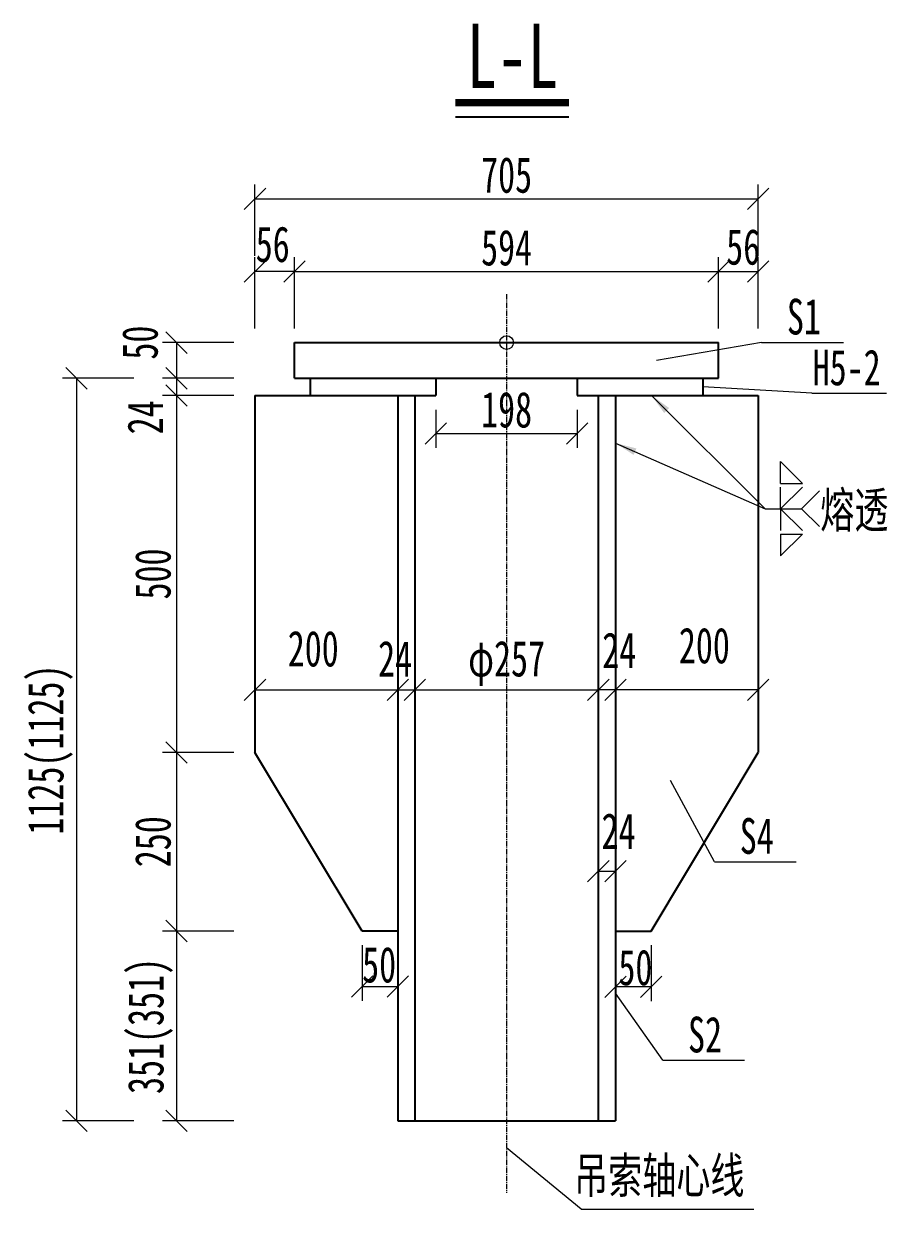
# Model space of a CAD drawing. Header units: millimetres. Extents: x -411717 to -116098, y 0 to 693159.
# Drawn here: x -184328 to -183118, y 303033 to 304693 of the extents above; entities that cross this region are included whole.
import ezdxf
from ezdxf.enums import TextEntityAlignment as Align

# ---------------------------------------------------------------- set-up
doc = ezdxf.new("R2010")
doc.units = ezdxf.units.MM
doc.header["$LTSCALE"] = 2
doc.header["$PDMODE"] = 3
doc.header["$PDSIZE"] = -10
doc.linetypes.add('CENTER2', pattern=[28.575, 19.05, -3.175, 3.175, -3.175])
doc.layers.get('Defpoints').update_dxf_attribs({"color": 8, "lineweight": 9})
for name, color, linetype, lineweight in [('中心线', 7, 'CENTER2', 15), ('标注', 4, 'Continuous', 13), ('标注线及字体', 2, 'Continuous', 15), ('细实线', 4, 'Continuous', 15), ('钢板粗线', 1, 'Continuous', 25)]:
    doc.layers.add(name, color=color, linetype=linetype, lineweight=lineweight)
doc.styles.add('111', font='仿宋_GB2312.ttf', dxfattribs={"width": 0.7})
doc.dimstyles.new('200', dxfattribs={"dimscale": 0, "dimtxt": 2.5, "dimasz": 1.5, "dimexe": 1, "dimexo": 1, "dimgap": 0.4, "dimtad": 1, "dimdec": 0, "dimdsep": 46, "dimtxsty": '111', "dimblk": 'OBLIQUE', "dimcen": 0, "dimclrd": 256, "dimclre": 256, "dimclrt": 256, "dimadec": 1, "dimazin": 2, "dimtfac": 1, "dimtdec": 0, "dimtmove": 2, "dimatfit": 3, "dimfxl": 4, "dimfxlon": 1, "dimtolj": 1, "dimlwd": -1, "dimlwe": -1, "dimarcsym": 0})

# ---------------------------------------------------------------- blocks, each defined once
blk = doc.blocks.new('_Oblique')
at = {"color": 0, "linetype": 'ByBlock', "lineweight": -2}
blk.add_line((-0.5, -0.5), (0.5, 0.5), dxfattribs=at)
blk = doc.blocks.new('*D1719')
at = {"layer": 'Defpoints', "color": 0, "transparency": 16777216}
for p in [(-183354.1, 304346.3), (-183948, 304246.6), (-183354.1, 304246.6)]:
    blk.add_point(p, dxfattribs=at)
at = {"layer": '标注', "transparency": 16777216}
for p, q in [((-183948, 304266.6), (-183948, 304366.3)), ((-183354.1, 304266.6), (-183354.1, 304366.3)), ((-183948, 304346.3), (-183354.1, 304346.3))]:
    blk.add_line(p, q, dxfattribs=at)
at = {"layer": '标注', "transparency": 16777216, "xscale": 30.00001118030656, "yscale": 30.00001118030656, "zscale": 30.00001118030656, "rotation": 180}
blk.add_blockref('_Oblique', (-183948, 304346.3), dxfattribs=at)
at = {"layer": '标注', "transparency": 16777216, "xscale": 30.00001118030656, "yscale": 30.00001118030656, "zscale": 30.00001118030656}
blk.add_blockref('_Oblique', (-183354.1, 304346.3), dxfattribs=at)
at = {"layer": '标注', "transparency": 16777216, "insert": (-183651, 304379.3), "char_height": 50, "attachment_point": 5, "style": '111'}
blk.add_mtext('\\A1;594', dxfattribs=at)
blk = doc.blocks.new('*D1720')
at = {"layer": 'Defpoints', "color": 0, "transparency": 16777216}
for p in [(-184003.5, 304346.3), (-183948, 304246.6), (-184003.5, 304172.6)]:
    blk.add_point(p, dxfattribs=at)
at = {"layer": '标注', "transparency": 16777216}
for p, q in [((-184003.5, 304266.3), (-184003.5, 304366.3)), ((-183948, 304266.6), (-183948, 304366.3)), ((-183948, 304346.3), (-184003.5, 304346.3))]:
    blk.add_line(p, q, dxfattribs=at)
at = {"layer": '标注', "transparency": 16777216, "xscale": 30.00001118030656, "yscale": 30.00001118030656, "zscale": 30.00001118030656, "rotation": 180}
blk.add_blockref('_Oblique', (-184003.5, 304346.3), dxfattribs=at)
at = {"layer": '标注', "transparency": 16777216, "xscale": 30.00001118030656, "yscale": 30.00001118030656, "zscale": 30.00001118030656}
blk.add_blockref('_Oblique', (-183948, 304346.3), dxfattribs=at)
at = {"layer": '标注', "transparency": 16777216, "insert": (-183978.7, 304384.1), "char_height": 50, "attachment_point": 5, "style": '111'}
blk.add_mtext('\\A1;56', dxfattribs=at)
blk = doc.blocks.new('*D1721')
at = {"layer": 'Defpoints', "color": 0, "transparency": 16777216}
for p in [(-183298.5, 304346.3), (-183354.1, 304246.6), (-183298.5, 304172.6)]:
    blk.add_point(p, dxfattribs=at)
at = {"layer": '标注', "transparency": 16777216}
for p, q in [((-183354.1, 304266.6), (-183354.1, 304366.3)), ((-183298.5, 304266.3), (-183298.5, 304366.3)), ((-183354.1, 304346.3), (-183298.5, 304346.3))]:
    blk.add_line(p, q, dxfattribs=at)
at = {"layer": '标注', "transparency": 16777216, "xscale": 30.00001118030656, "yscale": 30.00001118030656, "zscale": 30.00001118030656, "rotation": 180}
blk.add_blockref('_Oblique', (-183354.1, 304346.3), dxfattribs=at)
at = {"layer": '标注', "transparency": 16777216, "xscale": 30.00001118030656, "yscale": 30.00001118030656, "zscale": 30.00001118030656}
blk.add_blockref('_Oblique', (-183298.5, 304346.3), dxfattribs=at)
at = {"layer": '标注', "transparency": 16777216, "insert": (-183319.5, 304380.4), "char_height": 50, "attachment_point": 5, "style": '111'}
blk.add_mtext('\\A1;56', dxfattribs=at)
blk = doc.blocks.new('*D1722')
at = {"layer": 'Defpoints', "color": 0, "transparency": 16777216}
for p in [(-183298.5, 304448.1), (-184003.5, 304172.6), (-183298.5, 304172.6)]:
    blk.add_point(p, dxfattribs=at)
at = {"layer": '标注', "transparency": 16777216}
for p, q in [((-184003.5, 304368.1), (-184003.5, 304468.1)), ((-183298.5, 304368.1), (-183298.5, 304468.1)), ((-184003.5, 304448.1), (-183298.5, 304448.1))]:
    blk.add_line(p, q, dxfattribs=at)
at = {"layer": '标注', "transparency": 16777216, "xscale": 30.00001118030656, "yscale": 30.00001118030656, "zscale": 30.00001118030656, "rotation": 180}
blk.add_blockref('_Oblique', (-184003.5, 304448.1), dxfattribs=at)
at = {"layer": '标注', "transparency": 16777216, "xscale": 30.00001118030656, "yscale": 30.00001118030656, "zscale": 30.00001118030656}
blk.add_blockref('_Oblique', (-183298.5, 304448.1), dxfattribs=at)
at = {"layer": '标注', "transparency": 16777216, "insert": (-183651, 304481.1), "char_height": 50, "attachment_point": 5, "style": '111'}
blk.add_mtext('\\A1;705', dxfattribs=at)
blk = doc.blocks.new('*D1723')
at = {"layer": 'Defpoints', "color": 0, "transparency": 16777216}
for p in [(-183803.5, 303760.5), (-183803.5, 303676.4), (-184003.5, 303672.6)]:
    blk.add_point(p, dxfattribs=at)
at = {"layer": '标注', "transparency": 16777216}
for p, q in [((-184003.5, 303692.6), (-184003.5, 303780.5)), ((-183803.5, 303696.4), (-183803.5, 303780.5)), ((-184003.5, 303760.5), (-183803.5, 303760.5))]:
    blk.add_line(p, q, dxfattribs=at)
at = {"layer": '标注', "transparency": 16777216, "xscale": 30.00001118030656, "yscale": 30.00001118030656, "zscale": 30.00001118030656, "rotation": 180}
blk.add_blockref('_Oblique', (-184003.5, 303760.5), dxfattribs=at)
at = {"layer": '标注', "transparency": 16777216, "xscale": 30.00001118030656, "yscale": 30.00001118030656, "zscale": 30.00001118030656}
blk.add_blockref('_Oblique', (-183803.5, 303760.5), dxfattribs=at)
at = {"layer": '标注', "transparency": 16777216, "insert": (-183921.9, 303817.7), "char_height": 50, "attachment_point": 5, "style": '111'}
blk.add_mtext('\\A1;200', dxfattribs=at)
blk = doc.blocks.new('*D1724')
at = {"layer": 'Defpoints', "color": 0, "transparency": 16777216}
for p in [(-183779.5, 303760.5), (-183803.5, 303672.6), (-183779.5, 303672.6)]:
    blk.add_point(p, dxfattribs=at)
at = {"layer": '标注', "transparency": 16777216}
for p, q in [((-183803.5, 303692.6), (-183803.5, 303780.5)), ((-183779.5, 303692.6), (-183779.5, 303780.5)), ((-183803.5, 303760.5), (-183779.5, 303760.5))]:
    blk.add_line(p, q, dxfattribs=at)
at = {"layer": '标注', "transparency": 16777216, "xscale": 30.00001118030656, "yscale": 30.00001118030656, "zscale": 30.00001118030656, "rotation": 180}
blk.add_blockref('_Oblique', (-183803.5, 303760.5), dxfattribs=at)
at = {"layer": '标注', "transparency": 16777216, "xscale": 30.00001118030656, "yscale": 30.00001118030656, "zscale": 30.00001118030656}
blk.add_blockref('_Oblique', (-183779.5, 303760.5), dxfattribs=at)
at = {"layer": '标注', "transparency": 16777216, "insert": (-183807.2, 303804), "char_height": 50, "attachment_point": 5, "style": '111'}
blk.add_mtext('\\A1;24', dxfattribs=at)
blk = doc.blocks.new('*D1725')
at = {"layer": 'Defpoints', "color": 0, "transparency": 16777216}
for p in [(-183522.5, 303760.5), (-183779.5, 303672.6), (-183522.5, 303672.6)]:
    blk.add_point(p, dxfattribs=at)
at = {"layer": '标注', "transparency": 16777216}
for p, q in [((-183779.5, 303692.6), (-183779.5, 303780.5)), ((-183522.5, 303692.6), (-183522.5, 303780.5)), ((-183779.5, 303760.5), (-183522.5, 303760.5))]:
    blk.add_line(p, q, dxfattribs=at)
at = {"layer": '标注', "transparency": 16777216, "xscale": 30.00001118030656, "yscale": 30.00001118030656, "zscale": 30.00001118030656, "rotation": 180}
blk.add_blockref('_Oblique', (-183779.5, 303760.5), dxfattribs=at)
at = {"layer": '标注', "transparency": 16777216, "xscale": 30.00001118030656, "yscale": 30.00001118030656, "zscale": 30.00001118030656}
blk.add_blockref('_Oblique', (-183522.5, 303760.5), dxfattribs=at)
at = {"layer": '标注', "transparency": 16777216, "insert": (-183651, 303797.3), "char_height": 50, "attachment_point": 5, "style": '111'}
blk.add_mtext('\\A1;φ257', dxfattribs=at)
blk = doc.blocks.new('*D1726')
at = {"layer": 'Defpoints', "color": 0, "transparency": 16777216}
for p in [(-183498.5, 303760.5), (-183498.5, 303672.6), (-183298.5, 303672.6)]:
    blk.add_point(p, dxfattribs=at)
at = {"layer": '标注', "transparency": 16777216}
for p, q in [((-183498.5, 303692.6), (-183498.5, 303780.5)), ((-183298.5, 303692.6), (-183298.5, 303780.5)), ((-183298.5, 303760.5), (-183498.5, 303760.5))]:
    blk.add_line(p, q, dxfattribs=at)
at = {"layer": '标注', "transparency": 16777216, "xscale": 30.00001118030656, "yscale": 30.00001118030656, "zscale": 30.00001118030656, "rotation": 180}
blk.add_blockref('_Oblique', (-183498.5, 303760.5), dxfattribs=at)
at = {"layer": '标注', "transparency": 16777216, "xscale": 30.00001118030656, "yscale": 30.00001118030656, "zscale": 30.00001118030656}
blk.add_blockref('_Oblique', (-183298.5, 303760.5), dxfattribs=at)
at = {"layer": '标注', "transparency": 16777216, "insert": (-183373.9, 303822.1), "char_height": 50, "attachment_point": 5, "style": '111'}
blk.add_mtext('\\A1;200', dxfattribs=at)
blk = doc.blocks.new('*D1727')
at = {"layer": 'Defpoints', "color": 0, "transparency": 16777216}
for p in [(-183522.5, 303760.5), (-183522.5, 303672.6), (-183498.5, 303672.6)]:
    blk.add_point(p, dxfattribs=at)
at = {"layer": '标注', "transparency": 16777216}
for p, q in [((-183522.5, 303692.6), (-183522.5, 303780.5)), ((-183498.5, 303692.6), (-183498.5, 303780.5)), ((-183498.5, 303760.5), (-183522.5, 303760.5))]:
    blk.add_line(p, q, dxfattribs=at)
at = {"layer": '标注', "transparency": 16777216, "xscale": 30.00001118030656, "yscale": 30.00001118030656, "zscale": 30.00001118030656, "rotation": 180}
blk.add_blockref('_Oblique', (-183522.5, 303760.5), dxfattribs=at)
at = {"layer": '标注', "transparency": 16777216, "xscale": 30.00001118030656, "yscale": 30.00001118030656, "zscale": 30.00001118030656}
blk.add_blockref('_Oblique', (-183498.5, 303760.5), dxfattribs=at)
at = {"layer": '标注', "transparency": 16777216, "insert": (-183493.2, 303815.7), "char_height": 50, "attachment_point": 5, "style": '111'}
blk.add_mtext('\\A1;24', dxfattribs=at)
blk = doc.blocks.new('*D1728')
at = {"layer": 'Defpoints', "color": 0, "transparency": 16777216}
for p in [(-183853.5, 303422.6), (-183803.5, 303422.6), (-183803.5, 303345)]:
    blk.add_point(p, dxfattribs=at)
at = {"layer": '细实线', "transparency": 16777216}
for p, q in [((-183853.5, 303402.6), (-183853.5, 303325)), ((-183803.5, 303402.6), (-183803.5, 303325)), ((-183853.5, 303345), (-183803.5, 303345))]:
    blk.add_line(p, q, dxfattribs=at)
at = {"layer": '细实线', "transparency": 16777216, "xscale": 30.00001118030656, "yscale": 30.00001118030656, "zscale": 30.00001118030656, "rotation": 180}
blk.add_blockref('_Oblique', (-183853.5, 303345), dxfattribs=at)
at = {"layer": '细实线', "transparency": 16777216, "xscale": 30.00001118030656, "yscale": 30.00001118030656, "zscale": 30.00001118030656}
blk.add_blockref('_Oblique', (-183803.5, 303345), dxfattribs=at)
at = {"layer": '细实线', "transparency": 16777216, "insert": (-183829.6, 303375.1), "char_height": 50, "attachment_point": 5, "style": '111'}
blk.add_mtext('\\A1;50', dxfattribs=at)
blk = doc.blocks.new('*D1729')
at = {"layer": 'Defpoints', "color": 0, "transparency": 16777216}
for p in [(-183498.5, 303422.6), (-183448.5, 303422.6), (-183498.5, 303344.4)]:
    blk.add_point(p, dxfattribs=at)
at = {"layer": '细实线', "transparency": 16777216}
for p, q in [((-183498.5, 303402.6), (-183498.5, 303324.4)), ((-183448.5, 303402.6), (-183448.5, 303324.4)), ((-183448.5, 303344.4), (-183498.5, 303344.4))]:
    blk.add_line(p, q, dxfattribs=at)
at = {"layer": '细实线', "transparency": 16777216, "xscale": 30.00001118030656, "yscale": 30.00001118030656, "zscale": 30.00001118030656, "rotation": 180}
blk.add_blockref('_Oblique', (-183498.5, 303344.4), dxfattribs=at)
at = {"layer": '细实线', "transparency": 16777216, "xscale": 30.00001118030656, "yscale": 30.00001118030656, "zscale": 30.00001118030656}
blk.add_blockref('_Oblique', (-183448.5, 303344.4), dxfattribs=at)
at = {"layer": '细实线', "transparency": 16777216, "insert": (-183470.6, 303371.3), "char_height": 50, "attachment_point": 5, "style": '111'}
blk.add_mtext('\\A1;50', dxfattribs=at)
blk = doc.blocks.new('*D1730')
at = {"layer": 'Defpoints', "color": 0, "transparency": 16777216}
for p in [(-183950.6, 304246.6), (-184113.3, 304196.6), (-183950.6, 304196.6)]:
    blk.add_point(p, dxfattribs=at)
at = {"layer": '标注', "transparency": 16777216}
for p, q in [((-184033.3, 304246.6), (-184133.3, 304246.6)), ((-184113.3, 304246.6), (-184113.3, 304196.6)), ((-184033.3, 304196.6), (-184133.3, 304196.6))]:
    blk.add_line(p, q, dxfattribs=at)
at = {"layer": '标注', "transparency": 16777216, "xscale": 30.00001118030656, "yscale": 30.00001118030656, "zscale": 30.00001118030656}
for p, rotation in [((-184113.3, 304246.6), 90), ((-184113.3, 304196.6), 270)]:
    blk.add_blockref('_Oblique', p, dxfattribs=dict(at, rotation=rotation))
at = {"layer": '标注', "transparency": 16777216, "insert": (-184164.4, 304246.6), "char_height": 50, "attachment_point": 5, "rotation": 90, "style": '111'}
blk.add_mtext('\\A1;50', dxfattribs=at)
blk = doc.blocks.new('*D1731')
at = {"layer": 'Defpoints', "color": 0, "transparency": 16777216}
for p in [(-183950.6, 304196.6), (-184113.3, 304172.6), (-183950.6, 304172.6)]:
    blk.add_point(p, dxfattribs=at)
at = {"layer": '标注', "transparency": 16777216}
for p, q in [((-184033.3, 304196.6), (-184133.3, 304196.6)), ((-184113.3, 304196.6), (-184113.3, 304172.6)), ((-184033.3, 304172.6), (-184133.3, 304172.6))]:
    blk.add_line(p, q, dxfattribs=at)
at = {"layer": '标注', "transparency": 16777216, "xscale": 30.00001118030656, "yscale": 30.00001118030656, "zscale": 30.00001118030656}
for p, rotation in [((-184113.3, 304196.6), 90), ((-184113.3, 304172.6), 270)]:
    blk.add_blockref('_Oblique', p, dxfattribs=dict(at, rotation=rotation))
at = {"layer": '标注', "transparency": 16777216, "insert": (-184157.3, 304141.9), "char_height": 50, "attachment_point": 5, "rotation": 90, "style": '111'}
blk.add_mtext('\\A1;24', dxfattribs=at)
blk = doc.blocks.new('*D1732')
at = {"layer": 'Defpoints', "color": 0, "transparency": 16777216}
for p in [(-183950.6, 304172.6), (-184113.3, 303672.6), (-183993.1, 303672.6)]:
    blk.add_point(p, dxfattribs=at)
at = {"layer": '标注', "transparency": 16777216}
for p, q in [((-184033.3, 304172.6), (-184133.3, 304172.6)), ((-184113.3, 304172.6), (-184113.3, 303672.6)), ((-184033.3, 303672.6), (-184133.3, 303672.6))]:
    blk.add_line(p, q, dxfattribs=at)
at = {"layer": '标注', "transparency": 16777216, "xscale": 30.00001118030656, "yscale": 30.00001118030656, "zscale": 30.00001118030656}
for p, rotation in [((-184113.3, 304172.6), 90), ((-184113.3, 303672.6), 270)]:
    blk.add_blockref('_Oblique', p, dxfattribs=dict(at, rotation=rotation))
at = {"layer": '标注', "transparency": 16777216, "insert": (-184146.3, 303922.6), "char_height": 50, "attachment_point": 5, "rotation": 90, "style": '111'}
blk.add_mtext('\\A1;500', dxfattribs=at)
blk = doc.blocks.new('*D1733')
at = {"layer": 'Defpoints', "color": 0, "transparency": 16777216}
for p in [(-183993.1, 303672.6), (-184113.3, 303422.6), (-183943.1, 303422.6)]:
    blk.add_point(p, dxfattribs=at)
at = {"layer": '细实线', "transparency": 16777216}
for p, q in [((-184033.3, 303672.6), (-184133.3, 303672.6)), ((-184113.3, 303672.6), (-184113.3, 303422.6)), ((-184033.3, 303422.6), (-184133.3, 303422.6))]:
    blk.add_line(p, q, dxfattribs=at)
at = {"layer": '细实线', "transparency": 16777216, "xscale": 30.00001118030656, "yscale": 30.00001118030656, "zscale": 30.00001118030656}
for p, rotation in [((-184113.3, 303672.6), 90), ((-184113.3, 303422.6), 270)]:
    blk.add_blockref('_Oblique', p, dxfattribs=dict(at, rotation=rotation))
at = {"layer": '细实线', "transparency": 16777216, "insert": (-184146.3, 303547.6), "char_height": 50, "attachment_point": 5, "rotation": 90, "style": '111'}
blk.add_mtext('\\A1;250', dxfattribs=at)
blk = doc.blocks.new('*D1734')
at = {"layer": 'Defpoints', "color": 0, "transparency": 16777216}
for p in [(-183943.1, 303422.6), (-184113.3, 303156.7), (-183803.5, 303156.7)]:
    blk.add_point(p, dxfattribs=at)
at = {"layer": '细实线', "transparency": 16777216}
for p, q in [((-184033.3, 303422.6), (-184133.3, 303422.6)), ((-184113.3, 303422.6), (-184113.3, 303156.7)), ((-184033.3, 303156.7), (-184133.3, 303156.7))]:
    blk.add_line(p, q, dxfattribs=at)
at = {"layer": '细实线', "transparency": 16777216, "xscale": 30.00001118030656, "yscale": 30.00001118030656, "zscale": 30.00001118030656}
for p, rotation in [((-184113.3, 303422.6), 90), ((-184113.3, 303156.7), 270)]:
    blk.add_blockref('_Oblique', p, dxfattribs=dict(at, rotation=rotation))
at = {"layer": '细实线', "transparency": 16777216, "insert": (-184150, 303289.6), "char_height": 50, "attachment_point": 5, "rotation": 90, "style": '111'}
blk.add_mtext('\\A1;351(351)', dxfattribs=at)
blk = doc.blocks.new('*D1735')
at = {"layer": 'Defpoints', "color": 0, "transparency": 16777216}
for p in [(-184077.5, 304196.6), (-184253.4, 303156.7), (-183803.5, 303156.7)]:
    blk.add_point(p, dxfattribs=at)
at = {"layer": '标注', "transparency": 16777216}
for p, q in [((-184173.4, 304196.6), (-184273.4, 304196.6)), ((-184253.4, 304196.6), (-184253.4, 303156.7)), ((-184173.4, 303156.7), (-184273.4, 303156.7))]:
    blk.add_line(p, q, dxfattribs=at)
at = {"layer": '标注', "transparency": 16777216, "xscale": 30.00001118030656, "yscale": 30.00001118030656, "zscale": 30.00001118030656}
for p, rotation in [((-184253.4, 304196.6), 90), ((-184253.4, 303156.7), 270)]:
    blk.add_blockref('_Oblique', p, dxfattribs=dict(at, rotation=rotation))
at = {"layer": '标注', "transparency": 16777216, "insert": (-184290.2, 303676.6), "char_height": 50, "attachment_point": 5, "rotation": 90, "style": '111'}
blk.add_mtext('\\A1;1125(1125)', dxfattribs=at)
blk = doc.blocks.new('*D1736')
at = {"layer": 'Defpoints', "color": 0, "transparency": 16777216}
for p in [(-183498.5, 303506.4), (-183522.5, 303463.3), (-183498.5, 303463.3)]:
    blk.add_point(p, dxfattribs=at)
at = {"layer": '细实线', "transparency": 16777216}
for p, q in [((-183522.5, 303483.3), (-183522.5, 303526.4)), ((-183498.5, 303483.3), (-183498.5, 303526.4)), ((-183522.5, 303506.4), (-183498.5, 303506.4))]:
    blk.add_line(p, q, dxfattribs=at)
at = {"layer": '细实线', "transparency": 16777216, "xscale": 30.00001118030656, "yscale": 30.00001118030656, "zscale": 30.00001118030656, "rotation": 180}
blk.add_blockref('_Oblique', (-183522.5, 303506.4), dxfattribs=at)
at = {"layer": '细实线', "transparency": 16777216, "xscale": 30.00001118030656, "yscale": 30.00001118030656, "zscale": 30.00001118030656}
blk.add_blockref('_Oblique', (-183498.5, 303506.4), dxfattribs=at)
at = {"layer": '细实线', "transparency": 16777216, "insert": (-183494.2, 303562.6), "char_height": 50, "attachment_point": 5, "style": '111'}
blk.add_mtext('\\A1;24', dxfattribs=at)
blk = doc.blocks.new('*D1738')
at = {"layer": 'Defpoints', "color": 0, "transparency": 16777216}
for p in [(-183750, 304172.6), (-183552, 304172.6), (-183552, 304119.4)]:
    blk.add_point(p, dxfattribs=at)
at = {"layer": '标注', "transparency": 16777216}
for p, q in [((-183750, 304152.6), (-183750, 304099.4)), ((-183552, 304152.6), (-183552, 304099.4)), ((-183750, 304119.4), (-183552, 304119.4))]:
    blk.add_line(p, q, dxfattribs=at)
at = {"layer": '标注', "transparency": 16777216, "xscale": 30.00001118030656, "yscale": 30.00001118030656, "zscale": 30.00001118030656, "rotation": 180}
blk.add_blockref('_Oblique', (-183750, 304119.4), dxfattribs=at)
at = {"layer": '标注', "transparency": 16777216, "xscale": 30.00001118030656, "yscale": 30.00001118030656, "zscale": 30.00001118030656}
blk.add_blockref('_Oblique', (-183552, 304119.4), dxfattribs=at)
at = {"layer": '标注', "transparency": 16777216, "insert": (-183651, 304152.4), "char_height": 50, "attachment_point": 5, "style": '111'}
blk.add_mtext('\\A1;198', dxfattribs=at)

msp = doc.modelspace()

# ---------------------------------------------------------------- linework, layer by layer
at = {"color": 4}
msp.add_line((-183722.7, 304562.6), (-183563.8, 304562.6), dxfattribs=at)
at = {"color": 6, "const_width": 10}
msp.add_lwpolyline([(-183722.7, 304582.6), (-183563.8, 304582.6)], dxfattribs=at)
at = {"layer": '中心线', "ltscale": 0.2}
msp.add_line((-183651, 304314.4), (-183651, 303056), dxfattribs=at)
at = {"layer": '细实线'}
for p, q in [((-183293.7, 304247), (-183441, 304221.6)), ((-183293.7, 304247), (-183179.2, 304247)), ((-183223.3, 304175.9), (-183376, 304184.6)), ((-183223.3, 304175.9), (-183118.8, 304175.9)), ((-183267.2, 304049.2), (-183267.2, 304080)), ((-183236.4, 304049.2), (-183267.2, 304080)), ((-183267.2, 304049.2), (-183236.4, 304049.2)), ((-183267.2, 304013.9), (-183267.2, 304044)), ((-183267.2, 304013.9), (-183236.4, 304044)), ((-183237.6, 304013.9), (-183212.6, 304038.9)), ((-183288.7, 304013.9), (-183237.6, 304013.9)), ((-183267.2, 304013.9), (-183267.2, 303983.7)), ((-183267.2, 304013.9), (-183236.4, 303983.7)), ((-183237.6, 304013.9), (-183212.6, 303988.9)), ((-183267.2, 303978.5), (-183267.2, 303947.8)), ((-183267.2, 303978.5), (-183236.4, 303978.5)), ((-183236.4, 303978.5), (-183267.2, 303947.8)), ((-183359.8, 303519.7), (-183421.3, 303633.2)), ((-183359.8, 303519.7), (-183245.3, 303519.7)), ((-183432.3, 303241.6), (-183498.5, 303335.4)), ((-183432.3, 303241.6), (-183317.8, 303241.6)), ((-183546.6, 303032.9), (-183651, 303118.9)), ((-183546.6, 303032.9), (-183304.4, 303032.9))]:
    msp.add_line(p, q, dxfattribs=at)
msp.add_circle((-183651, 304246.6), 9.63, dxfattribs=at)
at = {"layer": '钢板粗线'}
for p, q in [((-183948, 304246.6), (-183354.1, 304246.6)), ((-183948, 304196.6), (-183948, 304246.6)), ((-183354.1, 304196.6), (-183354.1, 304246.6)), ((-183948, 304196.6), (-183354.1, 304196.6)), ((-183926, 304196.6), (-183926, 304172.6)), ((-183750, 304196.6), (-183750, 304172.6)), ((-183552, 304196.6), (-183552, 304172.6)), ((-183376, 304196.6), (-183376, 304172.6)), ((-184003.5, 304172.6), (-183750, 304172.6)), ((-184003.5, 304172.6), (-184003.5, 303672.6)), ((-183803.5, 304172.6), (-183803.5, 303156.7)), ((-183779.5, 304172.6), (-183779.5, 303156.7)), ((-183552, 304172.6), (-183298.5, 304172.6)), ((-183522.5, 304172.6), (-183522.5, 303156.7)), ((-183498.5, 304172.6), (-183498.5, 303156.7)), ((-183298.5, 304172.6), (-183298.5, 303672.6)), ((-183853.5, 303422.6), (-184003.5, 303672.6)), ((-183448.5, 303422.6), (-183298.5, 303672.6)), ((-183803.5, 303422.6), (-183853.5, 303422.6)), ((-183498.5, 303422.6), (-183448.5, 303422.6)), ((-183803.5, 303156.7), (-183498.5, 303156.7))]:
    msp.add_line(p, q, dxfattribs=at)

# ---------------------------------------------------------------- texts
at = {"layer": '标注', "style": '111', "width": 0.7}
for s, p in [('S1', (-183234.4, 304243)), ('H5-2', (-183174.6, 304171.9)), ('S4', (-183300.5, 303515.7)), ('S2', (-183373, 303237.6)), ('吊索轴心线', (-183437.1, 303040.4))]:
    msp.add_text(s, height=50, dxfattribs=at).set_placement(p, align=Align.BOTTOM_CENTER)
msp.add_text('熔透', height=50, dxfattribs=at).set_placement((-183211.6, 304012.3), align=Align.MIDDLE_LEFT)
at = {"layer": '标注线及字体', "color": 0, "style": '111', "width": 0.7}
msp.add_text('L-L', height=90, dxfattribs=at).set_placement((-183642.9, 304648.2), align=Align.MIDDLE)

# ---------------------------------------------------------------- dimensions: what is measured, and where the dimension line sits
at = {"layer": '标注'}
for base, p1, p2, picture, middle in [((-183298.5, 304448.1), (-184003.5, 304172.6), (-183298.5, 304172.6), '*D1722', (-183651, 304481.1)), ((-183354.1, 304346.3), (-183948, 304246.6), (-183354.1, 304246.6), '*D1719', (-183651, 304379.3)), ((-183552, 304119.4), (-183750, 304172.6), (-183552, 304172.6), '*D1738', (-183651, 304152.4))]:
    dim = msp.add_linear_dim(base=base, p1=p1, p2=p2, dimstyle='200', override={"dimscale": 20.000007, "dimadec": 3, "dimarcsym": 1}, dxfattribs=at)
    dim.commit()
    dim.dimension.update_dxf_attribs({"geometry": picture, "text_midpoint": middle})
for base, p1, p2, picture, middle in [((-184003.5413, 304346.274), (-183948.0261, 304246.5603), (-184003.5413, 304172.5603), '*D1720', (-183978.6902, 304384.1107)), ((-183803.5, 303760.5), (-184003.5, 303672.6), (-183803.5, 303676.4), '*D1723', (-183921.9, 303817.7)), ((-183779.5, 303760.5), (-183803.5, 303672.6), (-183779.5, 303672.6), '*D1724', (-183807.2, 303804))]:
    dim = msp.add_linear_dim(base=base, p1=p1, p2=p2, dimstyle='200', override={"dimscale": 20.000007, "dimadec": 3, "dimarcsym": 1}, dxfattribs=at)
    dim.commit()
    dim.dimension.update_dxf_attribs({"geometry": picture, "text_midpoint": middle, "dimtype": 160})
for base, p1, p2, angle, picture, middle in [((-183298.5, 304346.3), (-183354.1, 304246.6), (-183298.5, 304172.6), 180, '*D1721', (-183319.5, 304380.4)), ((-184113.3, 304196.6), (-183950.6, 304246.6), (-183950.6, 304196.6), 90, '*D1730', (-184164.4, 304246.6)), ((-184113.3, 304172.6), (-183950.6, 304196.6), (-183950.6, 304172.6), 90, '*D1731', (-184157.3, 304141.9)), ((-183522.5, 303760.5), (-183498.5, 303672.6), (-183522.5, 303672.6), 180, '*D1727', (-183493.2, 303815.7)), ((-183498.5, 303760.5), (-183298.5, 303672.6), (-183498.5, 303672.6), 180, '*D1726', (-183373.9, 303822.1))]:
    dim = msp.add_linear_dim(base=base, p1=p1, p2=p2, angle=angle, dimstyle='200', override={"dimscale": 20.000007, "dimadec": 3, "dimarcsym": 1}, dxfattribs=at)
    dim.commit()
    dim.dimension.update_dxf_attribs({"geometry": picture, "text_midpoint": middle, "dimtype": 160})
dim = msp.add_linear_dim(base=(-184253.4, 303156.7), p1=(-184077.5, 304196.6), p2=(-183803.5, 303156.7), angle=90, text='1125(1125)', dimstyle='200', override={"dimscale": 20.000007, "dimadec": 3, "dimarcsym": 1}, dxfattribs=at)
dim.commit()
dim.dimension.update_dxf_attribs({"geometry": '*D1735', "text_midpoint": (-184290.2, 303676.6)})
dim = msp.add_linear_dim(base=(-184113.3, 303672.6), p1=(-183950.6, 304172.6), p2=(-183993.1, 303672.6), angle=90, dimstyle='200', override={"dimscale": 20.000007, "dimadec": 3, "dimarcsym": 1}, dxfattribs=at)
dim.commit()
dim.dimension.update_dxf_attribs({"geometry": '*D1732', "text_midpoint": (-184146.3, 303922.6)})
dim = msp.add_linear_dim(base=(-183522.5, 303760.5), p1=(-183779.5, 303672.6), p2=(-183522.5, 303672.6), text='φ<>', dimstyle='200', override={"dimscale": 20.000007, "dimadec": 3, "dimarcsym": 1}, dxfattribs=at)
dim.commit()
dim.dimension.update_dxf_attribs({"geometry": '*D1725', "text_midpoint": (-183651, 303797.3)})
at = {"layer": '细实线'}
dim = msp.add_linear_dim(base=(-184113.3, 303422.6), p1=(-183993.1, 303672.6), p2=(-183943.1, 303422.6), angle=90, dimstyle='200', override={"dimscale": 20.000007, "dimadec": 3, "dimarcsym": 1}, dxfattribs=at)
dim.commit()
dim.dimension.update_dxf_attribs({"geometry": '*D1733', "text_midpoint": (-184146.3, 303547.6)})
for base, p1, p2, picture, middle in [((-183498.5, 303506.4), (-183522.5, 303463.3), (-183498.5, 303463.3), '*D1736', (-183494.2, 303562.6)), ((-183803.5, 303345), (-183853.5, 303422.6), (-183803.5, 303422.6), '*D1728', (-183829.6, 303375.1))]:
    dim = msp.add_linear_dim(base=base, p1=p1, p2=p2, dimstyle='200', override={"dimscale": 20.000007, "dimadec": 3, "dimarcsym": 1}, dxfattribs=at)
    dim.commit()
    dim.dimension.update_dxf_attribs({"geometry": picture, "text_midpoint": middle, "dimtype": 160})
dim = msp.add_linear_dim(base=(-184113.3, 303156.7), p1=(-183943.1, 303422.6), p2=(-183803.5, 303156.7), angle=90, text='351(351)', dimstyle='200', override={"dimscale": 20.000007, "dimadec": 3, "dimarcsym": 1}, dxfattribs=at)
dim.commit()
dim.dimension.update_dxf_attribs({"geometry": '*D1734', "text_midpoint": (-184150, 303289.6)})
dim = msp.add_linear_dim(base=(-183498.5, 303344.4), p1=(-183448.5, 303422.6), p2=(-183498.5, 303422.6), angle=180, dimstyle='200', override={"dimscale": 20.000007, "dimadec": 3, "dimarcsym": 1}, dxfattribs=at)
dim.commit()
dim.dimension.update_dxf_attribs({"geometry": '*D1729', "text_midpoint": (-183470.6, 303371.3), "dimtype": 160})

# ---------------------------------------------------------------- leaders
for points in [[(-183447.9, 304172.6), (-183288.7, 304013.9)], [(-183498.5, 304105.9), (-183288.7, 304013.9)]]:
    msp.add_leader(points, dimstyle='200', override={"dimscale": 20.000007, "dimadec": 3, "dimarcsym": 1}, dxfattribs=at)

doc.saveas('drawing.dxf')
